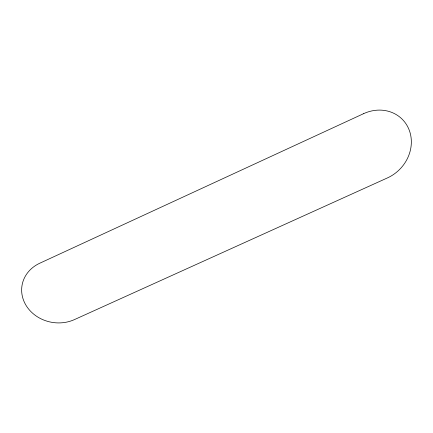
<?xml version="1.0" encoding="UTF-8"?>
<svg xmlns="http://www.w3.org/2000/svg" width="433" height="433" viewBox="0 0 433 433"><rect width="100%" height="100%" fill="white"/><g stroke="black" fill="none" stroke-linecap="round" stroke-linejoin="round"><path stroke-width="0.65" d="M363.639 113.652L39.771 263.221A35.701 31.441 9.6 0 0 26.153 305.563A35.701 31.441 9.6 0 0 74.444 319.597L387.421 177.925A37.503 33.704 -44.6 0 0 409.309 130.344A37.503 33.704 -44.6 0 0 363.639 113.652"/></g></svg>
